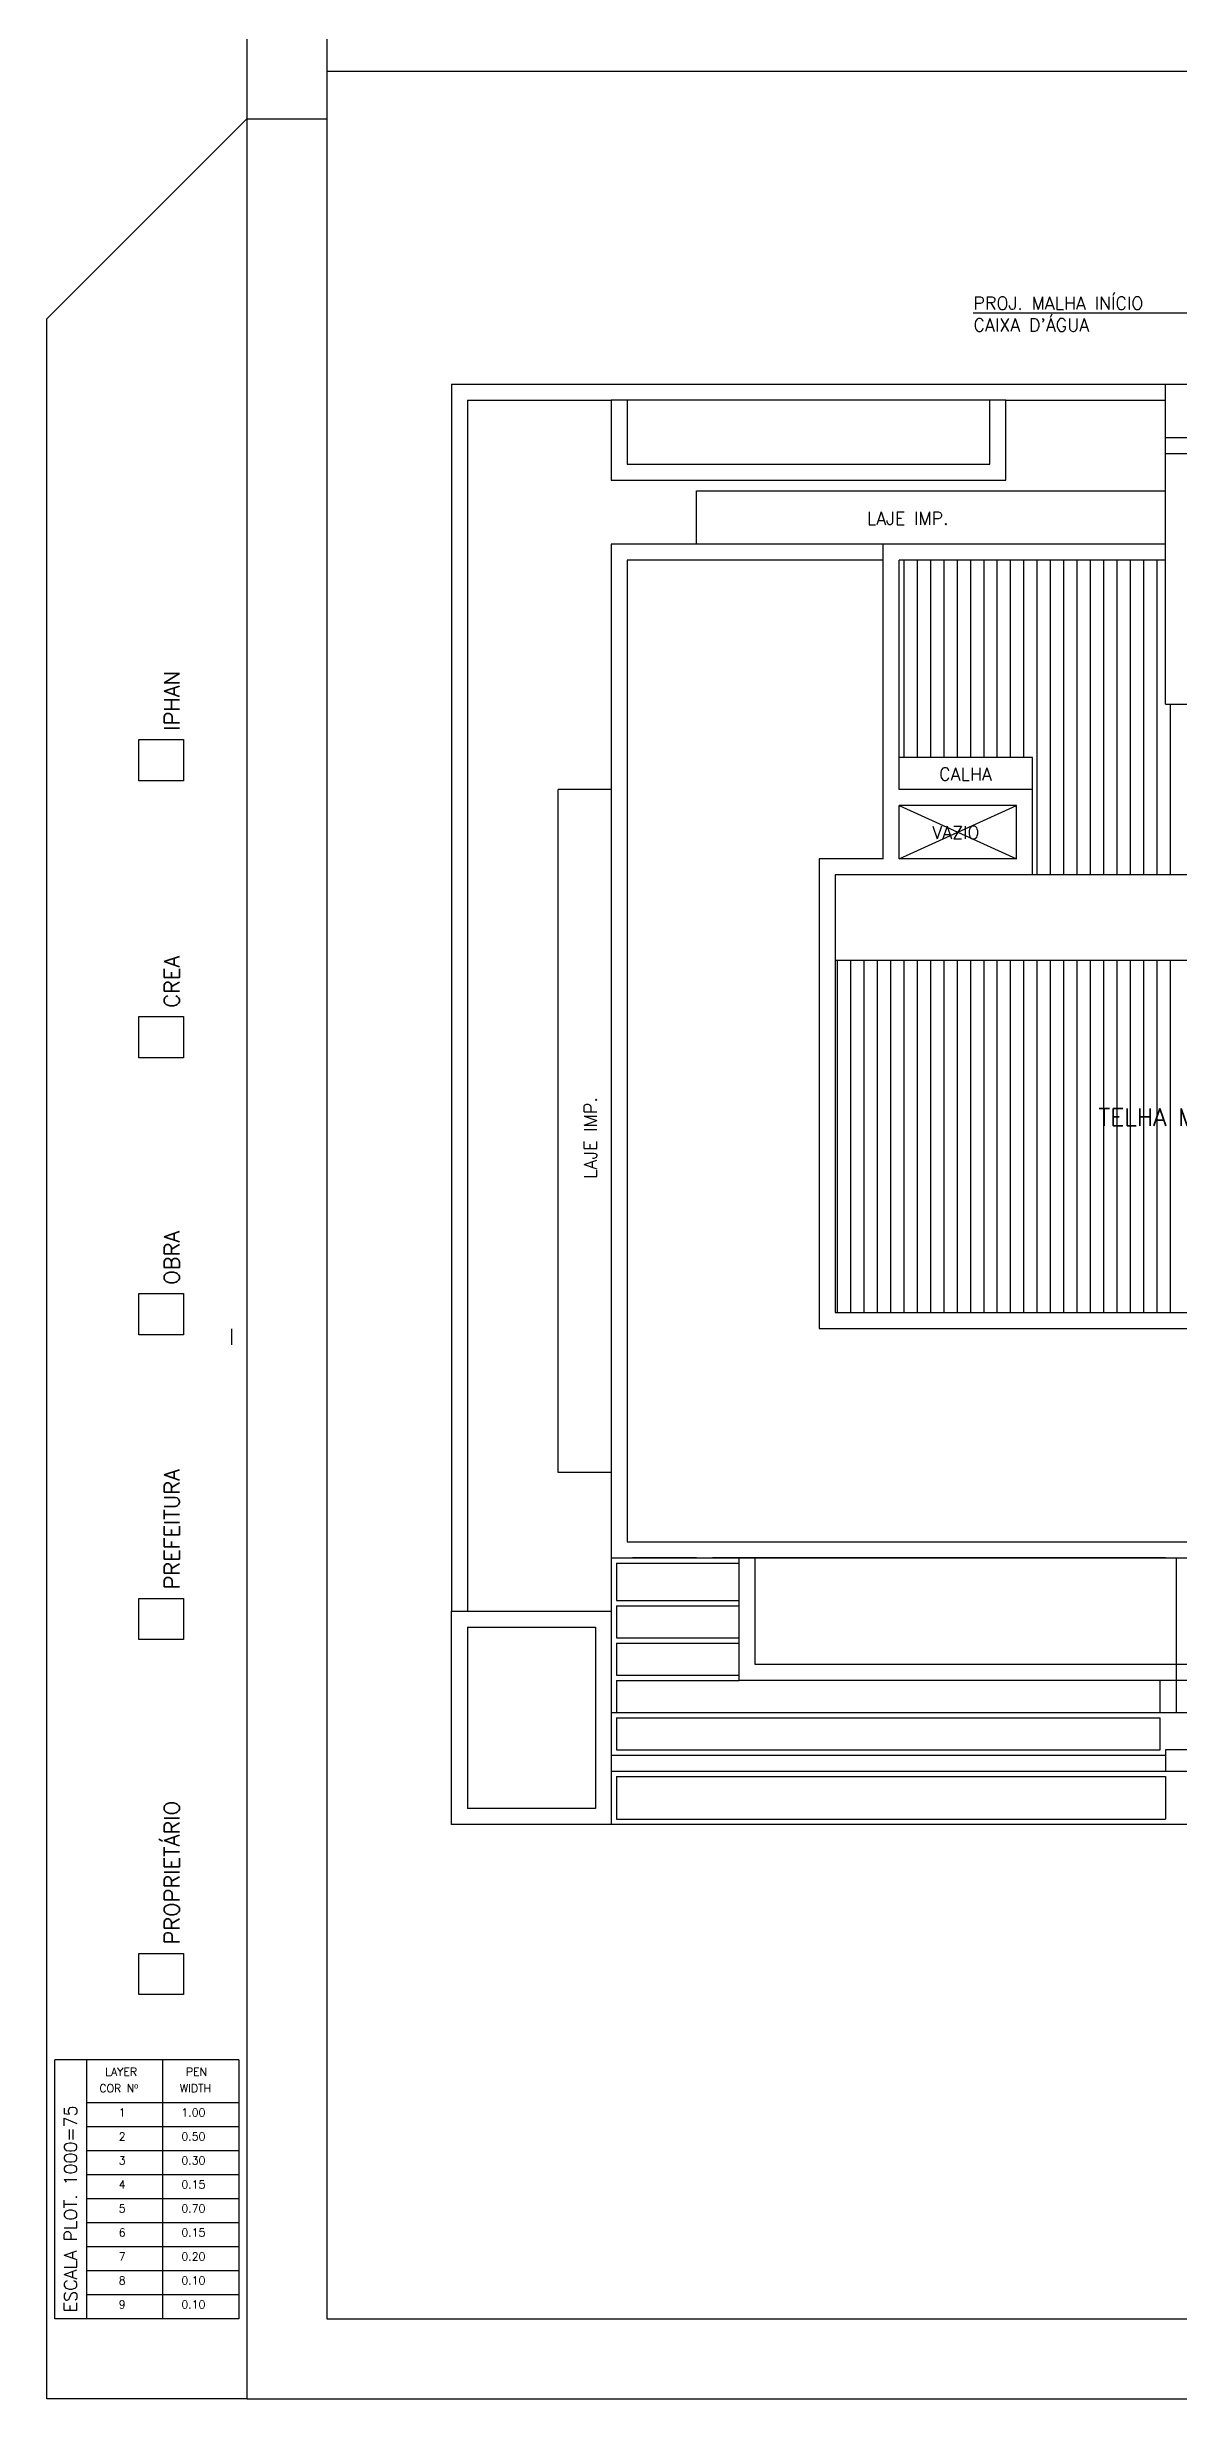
# Model space of a CAD drawing. Header units: millimetres. Extents: x 23536 to 47095, y 9984 to 20154.
# Drawn here: x 23538.91 to 23549.53, y 9984.02 to 10006.07 of the extents above; entities that cross this region are included whole.
import ezdxf
from ezdxf.enums import TextEntityAlignment as Align

# ---------------------------------------------------------------- set-up
doc = ezdxf.new("R2010")
doc.units = ezdxf.units.MM
doc.header["$LTSCALE"] = 30
doc.header["$MEASUREMENT"] = 0
for name, color, linetype in [('CERC02', 3, 'CONTINUOUS'), ('COTAS', 7, 'CONTINUOUS'), ('LAYER8', 1, 'CONTINUOUS'), ('LAYOUT', 7, 'CONTINUOUS'), ('PAGPISO', 9, 'CONTINUOUS'), ('projeto', 8, 'CONTINUOUS'), ('TEXTO04', 7, 'CONTINUOUS'), ('TEXTO05', 21, 'CONTINUOUS')]:
    doc.layers.add(name, color=color, linetype=linetype)
doc.styles.add('ROMANS', font='romans.shx', dxfattribs={"height": 0.14})

msp = doc.modelspace()

# ---------------------------------------------------------------- linework, layer by layer
at = {"layer": 'CERC02'}
for p, q in [((23540.787, 10028.57), (23540.787, 9984.02)), ((23538.912, 10003.52), (23540.787, 10005.395)), ((23540.787, 10005.395), (23541.537, 10005.395)), ((23538.912, 9984.02), (23538.912, 10003.52)), ((23540.787, 9984.02), (23538.912, 9984.02)), ((23540.787, 9984.02), (23601.987, 9984.02))]:
    msp.add_line(p, q, dxfattribs=at)
at = {"layer": 'COTAS'}
for points in [[(23539.774, 9999.575), (23540.192, 9999.575), (23540.192, 9999.19), (23539.774, 9999.19)], [(23539.774, 9996.978), (23540.192, 9996.978), (23540.192, 9996.593), (23539.774, 9996.593)], [(23539.774, 9994.382), (23540.192, 9994.382), (23540.192, 9993.996), (23539.774, 9993.996)], [(23539.774, 9991.525), (23540.192, 9991.525), (23540.192, 9991.14), (23539.774, 9991.14)], [(23539.774, 9988.196), (23540.192, 9988.196), (23540.192, 9987.811), (23539.774, 9987.811)]]:
    msp.add_lwpolyline(points, close=True, dxfattribs=at)
at = {"layer": 'LAYER8'}
for p, q in [((23541.537, 10027.82), (23541.537, 9984.77)), ((23541.537, 10005.84), (23601.237, 10005.84)), ((23541.537, 9984.77), (23601.237, 9984.77))]:
    msp.add_line(p, q, dxfattribs=at)
at = {"layer": 'LAYOUT'}
msp.add_line((23540.646, 9993.901), (23540.646, 9994.051), dxfattribs=at)
at = {"layer": 'PAGPISO'}
for p, q in [((23538.987, 9984.77), (23538.987, 9987.199)), ((23540.712, 9987.199), (23538.987, 9987.199)), ((23539.287, 9984.77), (23539.287, 9987.199)), ((23540, 9984.77), (23540, 9987.199)), ((23540.712, 9987.199), (23540.712, 9984.77)), ((23540.712, 9986.795), (23539.287, 9986.795)), ((23540.712, 9986.57), (23539.287, 9986.57)), ((23540.712, 9986.345), (23539.287, 9986.345)), ((23540.712, 9986.12), (23539.287, 9986.12)), ((23540.712, 9985.895), (23539.287, 9985.895)), ((23540.712, 9985.67), (23539.287, 9985.67)), ((23540.712, 9985.445), (23539.287, 9985.445)), ((23540.712, 9985.22), (23539.287, 9985.22)), ((23540.712, 9984.995), (23539.287, 9984.995)), ((23540.712, 9984.77), (23538.987, 9984.77))]:
    msp.add_line(p, q, dxfattribs=at)
at = {"layer": 'projeto'}
for p, q in [((23549.957, 10003.574, 17.265), (23547.6, 10003.574, 17.265)), ((23542.706, 10002.906, 17.265), (23549.406, 10002.906, 17.265)), ((23542.706, 10002.906, 17.265), (23542.706, 9991.406, 17.265)), ((23549.406, 10002.906, 17.265), (23556.406, 10002.906, 17.265)), ((23549.406, 9999.906, 17.265), (23549.406, 10002.906, 17.265)), ((23542.856, 10002.756, 17.265), (23544.206, 10002.756, 17.265)), ((23542.856, 10002.756, 17.265), (23542.856, 9991.406, 17.265)), ((23544.206, 10002.756, 17.265), (23544.206, 10002.006, 17.265)), ((23547.906, 10002.756, 17.265), (23544.206, 10002.756, 17.265)), ((23544.356, 10002.756, 17.265), (23544.356, 10002.156, 17.265)), ((23547.756, 10002.156, 17.265), (23547.756, 10002.756, 17.265)), ((23547.906, 10002.756, 17.265), (23549.406, 10002.756, 17.265)), ((23547.906, 10002.006, 17.265), (23547.906, 10002.756, 17.265)), ((23549.406, 10002.406, 17.265), (23556.406, 10002.406, 17.265)), ((23544.356, 10002.156, 17.265), (23547.756, 10002.156, 17.265)), ((23549.406, 10002.256, 17.265), (23556.406, 10002.256, 17.265)), ((23544.206, 10002.006, 17.265), (23547.906, 10002.006, 17.265)), ((23545.006, 10001.406, 17.265), (23545.006, 10001.906, 17.265)), ((23545.006, 10001.906, 17.265), (23549.406, 10001.906, 17.265)), ((23546.756, 10001.406, 17.265), (23544.206, 10001.406, 17.265)), ((23544.206, 10001.406, 17.265), (23544.206, 9991.906, 17.265)), ((23546.756, 10001.256, 17.265), (23544.356, 10001.256, 17.265)), ((23544.356, 10001.256, 17.265), (23544.356, 9992.056, 17.265)), ((23549.406, 10001.406, 17.265), (23546.756, 10001.406, 17.265)), ((23546.756, 9998.456, 17.265), (23546.756, 10001.406, 17.265)), ((23549.406, 10001.256, 17.265), (23546.906, 10001.256, 17.265)), ((23546.906, 9999.106, 17.265), (23546.906, 10001.256, 17.265)), ((23546.952, 9999.406, 17.265), (23546.952, 10001.256, 17.265)), ((23547.077, 9999.406, 17.265), (23547.077, 10001.256, 17.265)), ((23547.202, 9999.406, 17.265), (23547.202, 10001.256, 17.265)), ((23547.327, 9999.406, 17.265), (23547.327, 10001.256, 17.265)), ((23547.452, 9999.406, 17.265), (23547.452, 10001.256, 17.265)), ((23547.577, 9999.406, 17.265), (23547.577, 10001.256, 17.265)), ((23547.702, 9999.406, 17.265), (23547.702, 10001.256, 17.265)), ((23547.827, 9999.406, 17.265), (23547.827, 10001.256, 17.265)), ((23547.952, 9999.406, 17.265), (23547.952, 10001.256, 17.265)), ((23548.077, 9999.406, 17.265), (23548.077, 10001.256, 17.265)), ((23548.202, 9998.306, 17.265), (23548.202, 10001.256, 17.265)), ((23548.327, 9998.306, 17.265), (23548.327, 10001.256, 17.265)), ((23548.452, 9998.306, 17.265), (23548.452, 10001.256, 17.265)), ((23548.577, 9998.306, 17.265), (23548.577, 10001.256, 17.265)), ((23548.702, 9998.306, 17.265), (23548.702, 10001.256, 17.265)), ((23548.827, 9998.306, 17.265), (23548.827, 10001.256, 17.265)), ((23548.952, 9998.306, 17.265), (23548.952, 10001.256, 17.265)), ((23549.077, 9998.306, 17.265), (23549.077, 10001.256, 17.265)), ((23549.202, 9998.306, 17.265), (23549.202, 10001.256, 17.265)), ((23549.327, 9998.306, 17.265), (23549.327, 10001.256, 17.265)), ((23549.406, 9999.906, 17.265), (23556.406, 9999.906, 17.265)), ((23549.452, 9998.306, 17.265), (23549.452, 9999.906, 17.265)), ((23548.156, 9999.406, 17.265), (23546.906, 9999.406, 17.265)), ((23548.156, 9999.106, 17.265), (23548.156, 9999.406, 17.265)), ((23544.206, 9999.106, 17.265), (23543.706, 9999.106, 17.265)), ((23543.706, 9992.706, 17.265), (23543.706, 9999.106, 17.265)), ((23548.156, 9999.106, 17.265), (23546.906, 9999.106, 17.265)), ((23548.156, 9998.306, 17.265), (23548.156, 9999.106, 17.265)), ((23548.006, 9998.956, 17.265), (23546.906, 9998.956, 17.265)), ((23546.906, 9998.456, 17.265), (23546.906, 9998.956, 17.265)), ((23546.906, 9998.956, 17.265), (23548.006, 9998.456, 17.265)), ((23546.906, 9998.456, 17.265), (23548.006, 9998.956, 17.265)), ((23548.006, 9998.456, 17.265), (23548.006, 9998.956, 17.265)), ((23546.156, 9998.456, 17.265), (23546.156, 9994.056, 17.265)), ((23546.756, 9998.456, 17.265), (23546.156, 9998.456, 17.265)), ((23548.006, 9998.456, 17.265), (23546.906, 9998.456, 17.265)), ((23546.306, 9998.306, 17.265), (23546.306, 9994.206, 17.265)), ((23548.156, 9998.306, 17.265), (23546.306, 9998.306, 17.265)), ((23556.256, 9998.306, 17.265), (23548.156, 9998.306, 17.265)), ((23544.206, 9998.006, 17.265), (23544.206, 9989.606, 17.265)), ((23558.106, 9997.506, 17.265), (23546.306, 9997.506, 17.265)), ((23546.327, 9994.206, 17.265), (23546.327, 9997.506, 17.265)), ((23546.452, 9994.206, 17.265), (23546.452, 9997.506, 17.265)), ((23546.577, 9994.206, 17.265), (23546.577, 9997.506, 17.265)), ((23546.702, 9994.206, 17.265), (23546.702, 9997.506, 17.265)), ((23546.827, 9994.206, 17.265), (23546.827, 9997.506, 17.265)), ((23546.952, 9994.206, 17.265), (23546.952, 9997.506, 17.265)), ((23547.077, 9994.206, 17.265), (23547.077, 9997.506, 17.265)), ((23547.202, 9994.206, 17.265), (23547.202, 9997.506, 17.265)), ((23547.327, 9994.206, 17.265), (23547.327, 9997.506, 17.265)), ((23547.452, 9994.206, 17.265), (23547.452, 9997.506, 17.265)), ((23547.577, 9994.206, 17.265), (23547.577, 9997.506, 17.265)), ((23547.702, 9994.206, 17.265), (23547.702, 9997.506, 17.265)), ((23547.827, 9994.206, 17.265), (23547.827, 9997.506, 17.265)), ((23547.952, 9994.206, 17.265), (23547.952, 9997.506, 17.265)), ((23548.077, 9994.206, 17.265), (23548.077, 9997.506, 17.265)), ((23548.202, 9994.206, 17.265), (23548.202, 9997.506, 17.265)), ((23548.327, 9994.206, 17.265), (23548.327, 9997.506, 17.265)), ((23548.452, 9994.206, 17.265), (23548.452, 9997.506, 17.265)), ((23548.577, 9994.206, 17.265), (23548.577, 9997.506, 17.265)), ((23548.702, 9994.206, 17.265), (23548.702, 9997.506, 17.265)), ((23548.827, 9994.206, 17.265), (23548.827, 9997.506, 17.265)), ((23548.952, 9994.206, 17.265), (23548.952, 9997.506, 17.265)), ((23549.077, 9994.206, 17.265), (23549.077, 9997.506, 17.265)), ((23549.202, 9994.206, 17.265), (23549.202, 9997.506, 17.265)), ((23549.327, 9994.206, 17.265), (23549.327, 9997.506, 17.265)), ((23549.452, 9994.206, 17.265), (23549.452, 9997.506, 17.265)), ((23546.306, 9994.206, 17.265), (23558.106, 9994.206, 17.265)), ((23546.156, 9994.056, 17.265), (23558.256, 9994.056, 17.265)), ((23544.206, 9992.706, 17.265), (23543.706, 9992.706, 17.265)), ((23544.356, 9992.056, 17.265), (23560.056, 9992.056, 17.265)), ((23544.206, 9991.906, 17.265), (23560.206, 9991.906, 17.265)), ((23544.256, 9991.856, 17.265), (23545.406, 9991.856, 17.265)), ((23544.256, 9991.856, 17.265), (23544.256, 9991.506, 17.265)), ((23545.006, 9991.906, 17.265), (23544.406, 9991.906, 17.265)), ((23549.406, 9991.906, 17.265), (23545.156, 9991.906, 17.265)), ((23545.406, 9990.756, 17.265), (23545.406, 9991.906, 17.265)), ((23545.556, 9990.906, 17.265), (23545.556, 9991.906, 17.265)), ((23546.331, 9991.906, 17.265), (23560.006, 9991.906, 17.265)), ((23549.506, 9991.906, 17.265), (23549.506, 9990.456, 17.265)), ((23542.706, 9991.406, 17.265), (23544.206, 9991.406, 17.265)), ((23542.706, 9989.406, 17.265), (23542.706, 9991.406, 17.265)), ((23544.206, 9991.406, 17.265), (23544.206, 9989.406, 17.265)), ((23544.256, 9991.506, 17.265), (23545.406, 9991.506, 17.265)), ((23544.256, 9991.456, 17.265), (23544.256, 9991.156, 17.265)), ((23544.256, 9991.456, 17.265), (23545.406, 9991.456, 17.265)), ((23542.856, 9991.256, 17.265), (23542.856, 9989.556, 17.265)), ((23542.856, 9991.256, 17.265), (23544.056, 9991.256, 17.265)), ((23544.056, 9991.256, 17.265), (23544.056, 9989.556, 17.265)), ((23544.256, 9991.156, 17.265), (23545.406, 9991.156, 17.265)), ((23544.256, 9991.106, 17.265), (23544.256, 9990.806, 17.265)), ((23544.256, 9991.106, 17.265), (23545.406, 9991.106, 17.265)), ((23560.556, 9990.906, 17.265), (23545.556, 9990.906, 17.265)), ((23544.256, 9990.806, 17.265), (23545.406, 9990.806, 17.265)), ((23544.256, 9990.756, 17.265), (23544.256, 9990.456, 17.265)), ((23544.256, 9990.756, 17.265), (23545.406, 9990.756, 17.265)), ((23560.706, 9990.756, 17.265), (23545.406, 9990.756, 17.265)), ((23549.356, 9990.456, 17.265), (23549.356, 9990.756, 17.265)), ((23544.206, 9990.456, 17.265), (23560.006, 9990.456, 17.265)), ((23544.256, 9990.456, 17.265), (23549.356, 9990.456, 17.265)), ((23544.256, 9990.406, 17.265), (23544.256, 9990.106, 17.265)), ((23544.256, 9990.406, 17.265), (23549.356, 9990.406, 17.265)), ((23549.356, 9990.106, 17.265), (23549.356, 9990.406, 17.265)), ((23544.206, 9990.056, 17.265), (23549.406, 9990.056, 17.265)), ((23544.256, 9990.106, 17.265), (23549.356, 9990.106, 17.265)), ((23549.606, 9990.106, 17.265), (23549.406, 9990.106, 17.265)), ((23549.406, 9990.106, 17.265), (23549.406, 9989.906, 17.265)), ((23544.206, 9989.906, 17.265), (23560.006, 9989.906, 17.265)), ((23544.256, 9989.856, 17.265), (23549.406, 9989.856, 17.265)), ((23544.256, 9989.856, 17.265), (23544.256, 9989.456, 17.265)), ((23549.406, 9989.906, 17.265), (23549.606, 9989.906, 17.265)), ((23549.406, 9989.856, 17.265), (23549.406, 9989.456, 17.265)), ((23544.056, 9989.556, 17.265), (23542.856, 9989.556, 17.265)), ((23544.206, 9989.406, 17.265), (23542.706, 9989.406, 17.265)), ((23560.506, 9989.406, 17.265), (23544.206, 9989.406, 17.265)), ((23544.256, 9989.456, 17.265), (23549.406, 9989.456, 17.265))]:
    msp.add_line(p, q, dxfattribs=at)

# ---------------------------------------------------------------- texts
at = {"layer": 'projeto', "style": 'ROMANS'}
for s, height, p in [('PROJ. MALHA INÍCIO', 0.12, (23547.603, 10003.726, 17.265)), ("CAIXA D'ÁGUA", 0.12, (23547.603, 10003.522, 17.265)), ('LAJE IMP.', 0.12, (23546.603, 10001.709, 17.265)), ('CALHA', 0.12, (23547.281, 9999.312, 17.265)), ('VAZIO', 0.12, (23547.217, 9998.765, 17.265)), ('TELHA METÁLICA TERMO-ACÚSTICA i=10%%%', 0.162, (23548.775, 9996.116, 17.265))]:
    msp.add_text(s, height=height, dxfattribs=at).set_placement(p, align=Align.TOP_LEFT)
msp.add_text('LAJE IMP.', height=0.12, rotation=90, dxfattribs=at).set_placement((23543.95, 9995.458, 17.265), align=Align.TOP_LEFT)
at = {"layer": 'TEXTO04', "style": 'ROMANS'}
for s, p in [('LAYER', (23539.458, 9987.125)), ('PEN', (23540.215, 9987.125)), ('COR Nº', (23539.403, 9986.97)), ('WIDTH', (23540.159, 9986.97)), ('1', (23539.585, 9986.743)), ('1.00', (23540.173, 9986.743)), ('2', (23539.585, 9986.518)), ('0.50', (23540.173, 9986.518)), ('3', (23539.585, 9986.293)), ('0.30', (23540.173, 9986.293)), ('4', (23539.585, 9986.068)), ('0.15', (23540.173, 9986.068)), ('5', (23539.585, 9985.843)), ('0.70', (23540.173, 9985.843)), ('6', (23539.585, 9985.618)), ('0.15', (23540.173, 9985.618)), ('7', (23539.585, 9985.393)), ('0.20', (23540.173, 9985.393)), ('8', (23539.585, 9985.168)), ('0.10', (23540.173, 9985.168)), ('9', (23539.585, 9984.943)), ('0.10', (23540.173, 9984.943))]:
    msp.add_text(s, height=0.075, dxfattribs=at).set_placement(p, align=Align.TOP_LEFT)
msp.add_text('ESCALA PLOT. 1000=75', height=0.12, rotation=90, dxfattribs=at).set_placement((23539.073, 9984.833), align=Align.TOP_LEFT)
at = {"layer": 'TEXTO05', "style": 'ROMANS'}
for s, p in [('IPHAN', (23540.01, 9999.658)), ('CREA', (23540.01, 9997.062)), ('OBRA', (23540.01, 9994.465)), ('PREFEITURA', (23540.01, 9991.608)), ('PROPRIETÁRIO', (23540.01, 9988.28))]:
    msp.add_text(s, height=0.144, rotation=90, dxfattribs=at).set_placement(p, align=Align.TOP_LEFT)

doc.saveas('drawing.dxf')
